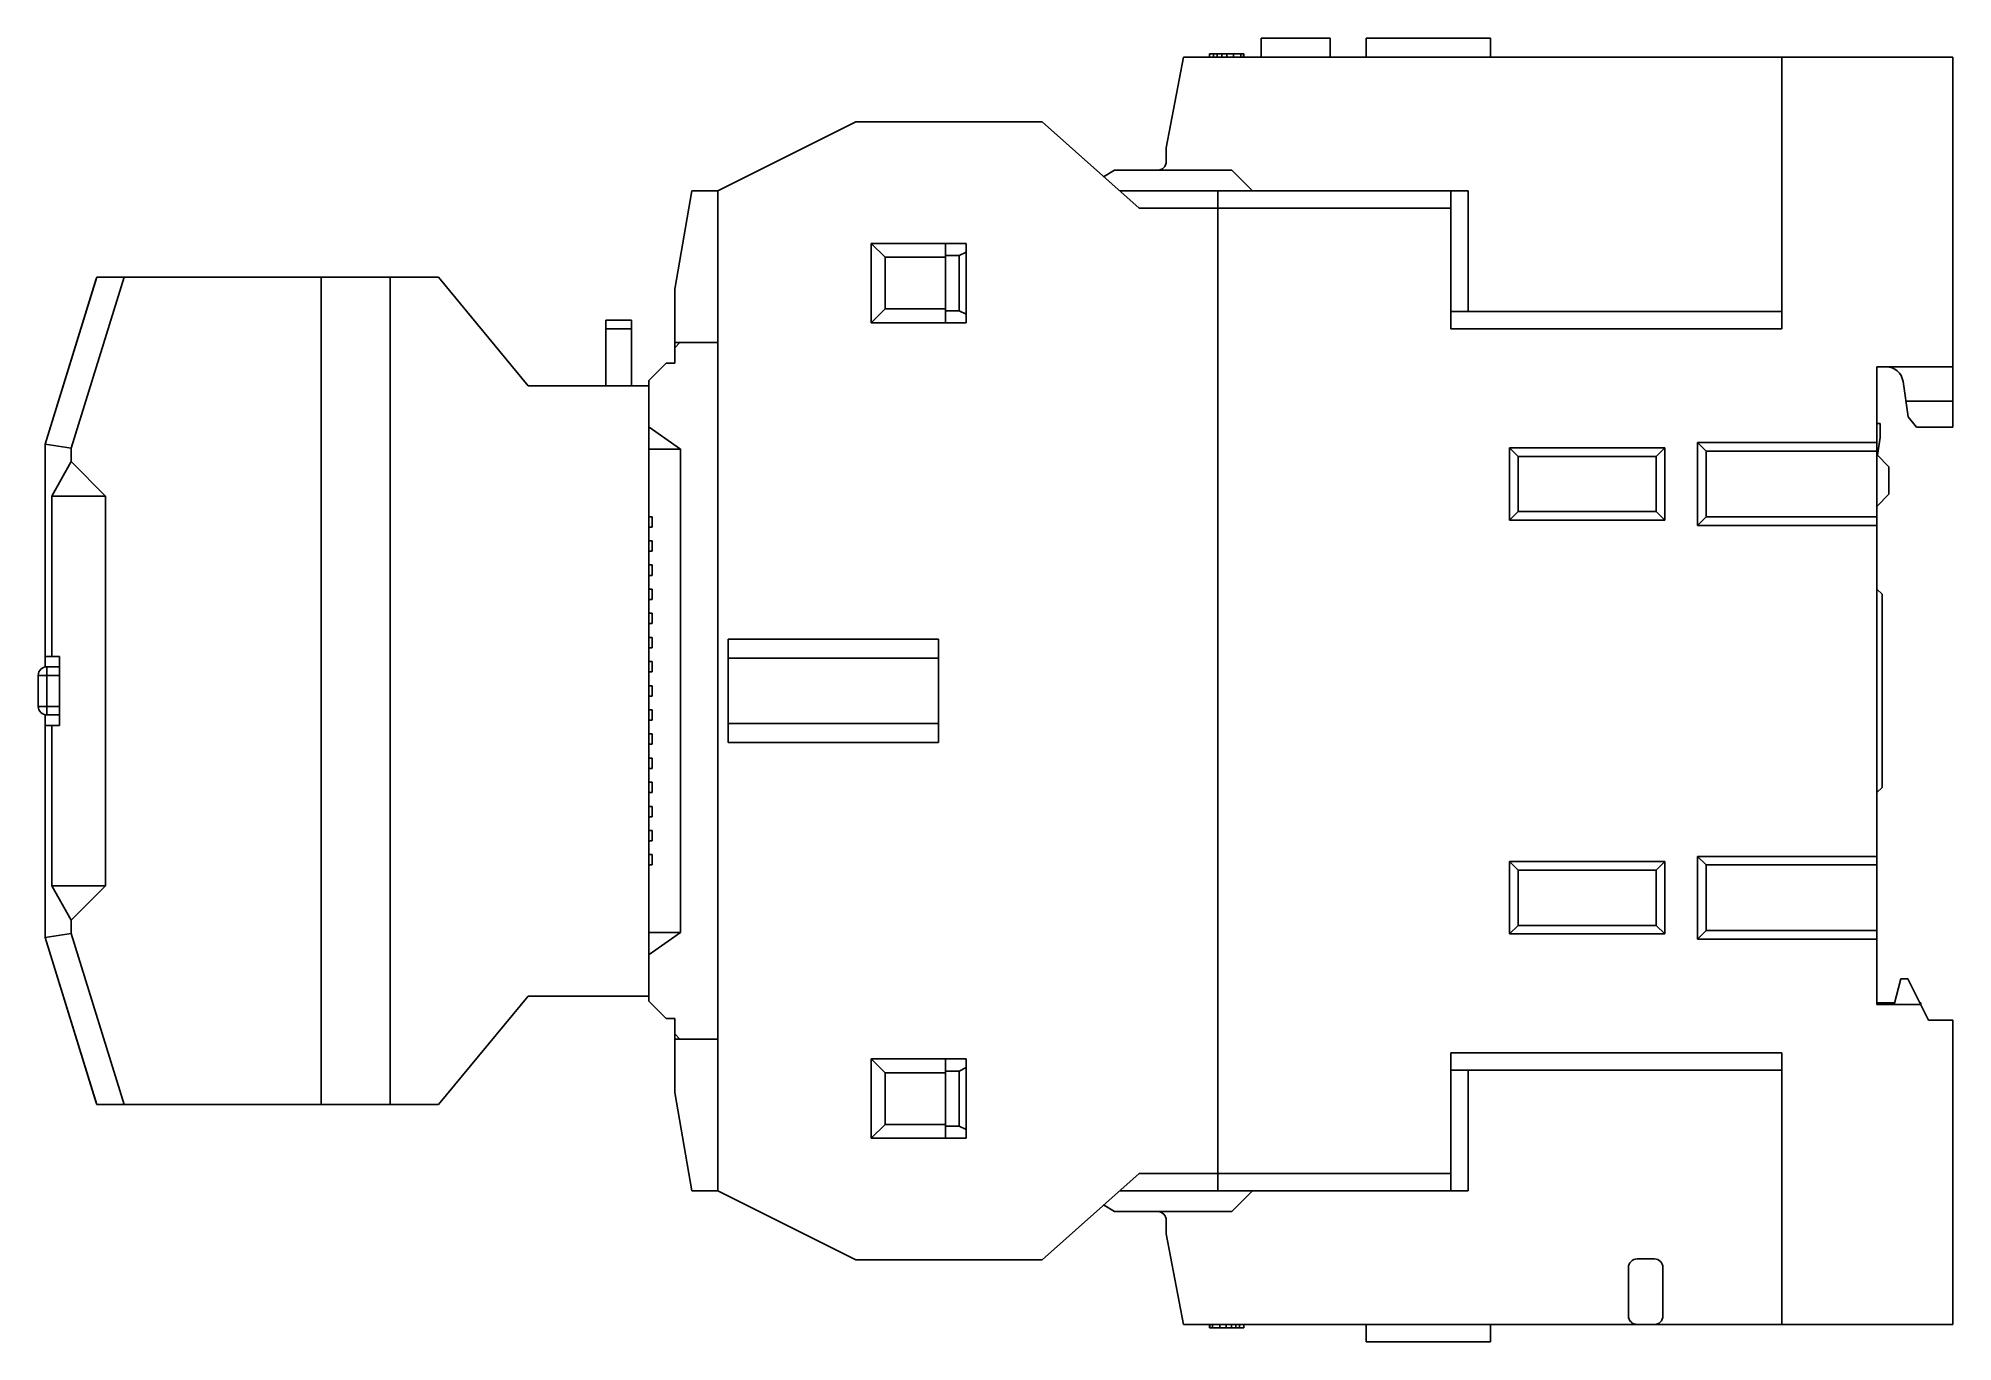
# Model space of a CAD drawing. Header units: millimetres. Extents: x 0 to 111, y 0 to 76.
import ezdxf

# ---------------------------------------------------------------- set-up
doc = ezdxf.new("R2010")
doc.units = ezdxf.units.MM
for name, color, linetype in [('3_ALL_AXES', 7, 'Continuous'), ('6_ALL_SURFS', 7, 'Continuous'), ('7_ALL_FEATURES', 7, 'Continuous'), ('CASE_AUX_UA_2_BL1', 7, 'Continuous'), ('COVER_AUX_MAIN_UA_2_BL29', 7, 'Continuous'), ('COVER_AUX_MAIN_UA_2_BL30', 7, 'Continuous'), ('COVER_TOP_12_DOME_BL40', 7, 'Continuous'), ('COVER_TOP_12_EXP_BL41', 7, 'Continuous'), ('CROSSBAR_AUX_UA_2_BL33', 7, 'Continuous'), ('FRAME_LOWER_9_BL0', 7, 'Continuous'), ('FRAME_UPPER_9_BL45', 7, 'Continuous'), ('MAIN_COVER_12_BL76', 7, 'Continuous'), ('MAIN_COVER_12_BL77', 7, 'Continuous')]:
    doc.layers.add(name, color=color, linetype=linetype)

msp = doc.modelspace()

# ---------------------------------------------------------------- linework, layer by layer
at = {"layer": '3_ALL_AXES', "color": 7, "linetype": 'Continuous'}
for p, q in [((111, 56.55), (111, 53.05)), ((108.28, 54.55), (111, 54.55)), ((108.9, 53.05), (111, 53.05)), ((106.6, 19.65), (107.6, 19.65)), ((109.1, 19.65), (109.15, 19.65)), ((109.15, 19.55), (109.15, 19.65))]:
    msp.add_line(p, q, dxfattribs=at)
at = {"layer": '6_ALL_SURFS', "color": 7, "linetype": 'Continuous'}
for p, q in [((1.9, 51.05), (0.79, 49.05)), ((3.9, 49.05), (1.9, 51.05)), ((3.9, 49.05), (0.79, 49.05)), ((1.9, 24.45), (0.79, 26.45)), ((3.9, 26.45), (0.79, 26.45)), ((3.9, 26.45), (1.9, 24.45))]:
    msp.add_line(p, q, dxfattribs=at)
at = {"layer": '7_ALL_FEATURES', "color": 7, "linetype": 'Continuous'}
for p, q in [((111, 56.55), (111, 74.5)), ((106.6, 56.55), (111, 56.55)), ((106.6, 19.55), (106.6, 56.55)), ((108.41, 53.64), (108.12, 55.69)), ((108.41, 53.64), (108.9, 53.05)), ((106.6, 53.25), (106.8, 53.25)), ((106.63, 51.42), (106.8, 52.45)), ((106.8, 53.25), (106.8, 52.45)), ((107.3, 50.75), (106.6, 51.45)), ((107.3, 50.75), (107.3, 49.15)), ((106.6, 48.45), (107.3, 49.15)), ((106.9, 43.35), (106.6, 43.65)), ((106.9, 43.35), (106.9, 32.15)), ((106.9, 32.15), (106.6, 31.85)), ((107.6, 19.55), (108, 21.05)), ((108, 21.05), (108.4, 21.05)), ((108.4, 21.05), (109.6, 18.65)), ((109.15, 19.55), (106.6, 19.55)), ((109.6, 18.65), (111, 18.65)), ((111, 1), (111, 18.65))]:
    msp.add_line(p, q, dxfattribs=at)
msp.add_arc((107.13, 55.55), 1, 8.1301, 90, dxfattribs=at)
at = {"layer": 'CASE_AUX_UA_2_BL1', "color": 7, "linetype": 'Continuous'}
for p, q in [((0.4, 52.05), (3.4, 61.75)), ((1.9, 51.82), (4.97, 61.75)), ((3.4, 61.75), (16.4, 61.75)), ((16.4, 61.75), (16.4, 13.75)), ((16.4, 61.75), (23.2, 61.75)), ((20.4, 61.75), (20.4, 13.75)), ((23.2, 61.75), (28.4, 55.45)), ((32.9, 55.45), (32.9, 59.25)), ((32.9, 59.25), (34.4, 59.25)), ((34.4, 55.45), (34.4, 59.25)), ((32.9, 58.75), (34.4, 58.75)), ((28.4, 55.45), (35.4, 55.45)), ((0.4, 39.75), (0.4, 52.05)), ((0.4, 52.05), (1.9, 51.82)), ((1.9, 51.82), (1.9, 51.05)), ((0.79, 49.05), (1.9, 51.05)), ((3.9, 49.05), (1.9, 51.05)), ((3.9, 49.05), (1.9, 51.05)), ((0.79, 39.75), (0.79, 49.05)), ((0.79, 49.05), (3.9, 49.05)), ((3.9, 26.45), (3.9, 49.05)), ((35.4, 47.85), (35.4, 47.25)), ((35.4, 46.45), (35.4, 45.85)), ((35.4, 45.05), (35.4, 44.45)), ((35.4, 43.65), (35.4, 43.05)), ((35.4, 42.25), (35.4, 41.65)), ((35.4, 40.85), (35.4, 40.25)), ((0.4, 39.14), (0.4, 39.75)), ((0.4, 39.75), (1.23, 39.75)), ((1.23, 35.75), (1.23, 39.75)), ((35.4, 39.45), (35.4, 38.85)), ((35.4, 38.05), (35.4, 37.45)), ((35.4, 36.65), (35.4, 36.05)), ((0.4, 35.75), (0.4, 36.36)), ((0.4, 23.45), (0.4, 35.75)), ((1.23, 35.75), (0.4, 35.75)), ((0.79, 26.45), (0.79, 35.75)), ((35.4, 35.25), (35.4, 34.65)), ((35.4, 33.85), (35.4, 33.25)), ((35.4, 32.45), (35.4, 31.85)), ((35.4, 31.05), (35.4, 30.45)), ((35.4, 29.65), (35.4, 29.05)), ((35.4, 28.25), (35.4, 27.65)), ((1.9, 24.45), (0.79, 26.45)), ((3.9, 26.45), (0.79, 26.45)), ((3.9, 26.45), (1.9, 24.45)), ((1.9, 24.45), (1.9, 23.68)), ((1.9, 23.68), (0.4, 23.45)), ((3.4, 13.75), (0.4, 23.45)), ((4.97, 13.75), (1.9, 23.68)), ((28.4, 20.05), (23.2, 13.75)), ((35.4, 20.05), (28.4, 20.05)), ((3.4, 13.75), (16.4, 13.75)), ((23.2, 13.75), (16.4, 13.75))]:
    msp.add_line(p, q, dxfattribs=at)
at = {"layer": 'CASE_AUX_UA_2_BL1', "color": 4, "linetype": 'Continuous'}
msp.add_line((3.9, 26.45), (1.9, 24.45), dxfattribs=at)
at = {"layer": 'COVER_AUX_MAIN_UA_2_BL29', "color": 7, "linetype": 'Continuous'}
for p in [(0.4, 23.45), (3.37, 13.85)]:
    msp.add_line(p, (3.36, 13.85), dxfattribs=at)
at = {"layer": 'COVER_AUX_MAIN_UA_2_BL30', "color": 7, "linetype": 'Continuous'}
for p, q in [((3.36, 61.65), (0.4, 52.05)), ((3.37, 61.65), (3.36, 61.65))]:
    msp.add_line(p, q, dxfattribs=at)
at = {"layer": 'COVER_TOP_12_DOME_BL40', "color": 7, "linetype": 'Continuous'}
for p, q in [((37.2, 57.95), (36.9, 57.65)), ((39.4, 57.95), (37.2, 57.95)), ((39.4, 17.55), (39.4, 57.95)), ((36.4, 56.75), (35.4, 55.75)), ((36.9, 56.75), (36.4, 56.75)), ((36.9, 56.75), (36.9, 57.65)), ((35.4, 47.85), (35.4, 55.75)), ((35.4, 53.05), (35.41, 53.05)), ((35.41, 53.05), (37.24, 51.76)), ((37.24, 51.76), (35.4, 51.76)), ((37.24, 51.76), (37.24, 23.74)), ((35.4, 47.85), (35.6, 47.85)), ((35.6, 47.25), (35.6, 47.85)), ((35.4, 47.25), (35.4, 46.45)), ((35.4, 47.25), (35.6, 47.25)), ((35.4, 46.45), (35.6, 46.45)), ((35.4, 45.85), (35.4, 45.05)), ((35.4, 45.85), (35.6, 45.85)), ((35.6, 45.85), (35.6, 46.45)), ((35.4, 45.05), (35.6, 45.05)), ((35.4, 44.45), (35.4, 43.65)), ((35.4, 44.45), (35.6, 44.45)), ((35.6, 44.45), (35.6, 45.05)), ((35.4, 43.65), (35.6, 43.65)), ((35.6, 43.05), (35.6, 43.65)), ((35.4, 43.05), (35.4, 42.25)), ((35.4, 43.05), (35.6, 43.05)), ((35.4, 42.25), (35.6, 42.25)), ((35.6, 41.65), (35.6, 42.25)), ((35.4, 41.65), (35.4, 40.85)), ((35.4, 41.65), (35.6, 41.65)), ((35.4, 40.85), (35.6, 40.85)), ((35.4, 40.25), (35.4, 39.45)), ((35.4, 40.25), (35.6, 40.25)), ((35.6, 40.25), (35.6, 40.85)), ((35.4, 39.45), (35.6, 39.45)), ((35.6, 38.85), (35.6, 39.45)), ((35.4, 38.85), (35.4, 38.05)), ((35.4, 38.85), (35.6, 38.85)), ((35.4, 38.05), (35.6, 38.05)), ((35.6, 37.45), (35.6, 38.05)), ((35.4, 37.45), (35.4, 36.65)), ((35.4, 37.45), (35.6, 37.45)), ((35.4, 36.65), (35.6, 36.65)), ((35.6, 36.05), (35.6, 36.65)), ((35.4, 36.05), (35.4, 35.25)), ((35.4, 36.05), (35.6, 36.05)), ((35.4, 35.25), (35.6, 35.25)), ((35.4, 34.65), (35.4, 33.85)), ((35.4, 34.65), (35.6, 34.65)), ((35.6, 34.65), (35.6, 35.25)), ((35.4, 33.85), (35.6, 33.85)), ((35.6, 33.25), (35.6, 33.85)), ((35.4, 33.25), (35.4, 32.45)), ((35.4, 33.25), (35.6, 33.25)), ((35.4, 32.45), (35.6, 32.45)), ((35.6, 31.85), (35.6, 32.45)), ((35.4, 31.85), (35.4, 31.05)), ((35.4, 31.85), (35.6, 31.85)), ((35.4, 31.05), (35.6, 31.05)), ((35.4, 30.45), (35.4, 29.65)), ((35.4, 30.45), (35.6, 30.45)), ((35.6, 30.45), (35.6, 31.05)), ((35.4, 29.65), (35.6, 29.65)), ((35.4, 29.05), (35.4, 28.25)), ((35.4, 29.05), (35.6, 29.05)), ((35.6, 29.05), (35.6, 29.65)), ((35.4, 28.25), (35.6, 28.25)), ((35.6, 27.65), (35.6, 28.25)), ((35.4, 19.75), (35.4, 27.65)), ((35.4, 27.65), (35.6, 27.65)), ((35.4, 23.74), (37.24, 23.74)), ((37.24, 23.74), (35.41, 22.45)), ((35.4, 22.45), (35.41, 22.45)), ((35.4, 19.75), (36.4, 18.75)), ((36.4, 18.75), (36.9, 18.75)), ((36.9, 17.85), (36.9, 18.75)), ((36.9, 17.85), (37.2, 17.55)), ((37.2, 17.55), (39.4, 17.55))]:
    msp.add_line(p, q, dxfattribs=at)
at = {"layer": 'COVER_TOP_12_DOME_BL40', "color": 40, "linetype": 'Continuous'}
for p, q in [((35.4, 47.85), (35.4, 47.25)), ((35.4, 46.45), (35.4, 45.85)), ((35.4, 45.05), (35.4, 44.45)), ((35.4, 43.65), (35.4, 43.05)), ((35.4, 42.25), (35.4, 41.65)), ((35.4, 40.85), (35.4, 40.25)), ((35.4, 39.45), (35.4, 38.85)), ((35.4, 38.05), (35.4, 37.45)), ((35.4, 36.65), (35.4, 36.05)), ((35.4, 35.25), (35.4, 34.65)), ((35.4, 33.85), (35.4, 33.25)), ((35.4, 32.45), (35.4, 31.85)), ((35.4, 31.05), (35.4, 30.45)), ((35.4, 29.65), (35.4, 29.05)), ((35.4, 28.25), (35.4, 27.65))]:
    msp.add_line(p, q, dxfattribs=at)
at = {"layer": 'COVER_TOP_12_EXP_BL41', "color": 7, "linetype": 'Continuous'}
for p, q in [((36.9, 61.05), (37.9, 66.75)), ((39.4, 66.75), (37.9, 66.75)), ((39.4, 8.75), (39.4, 66.75)), ((36.9, 61.05), (36.9, 56.75)), ((36.4, 56.75), (35.4, 55.75)), ((36.9, 56.75), (36.4, 56.75)), ((35.4, 47.85), (35.4, 55.75)), ((35.4, 53.05), (35.41, 53.05)), ((35.41, 53.05), (37.24, 51.76)), ((37.24, 51.76), (35.4, 51.76)), ((37.24, 51.76), (37.24, 23.74)), ((35.4, 47.85), (35.6, 47.85)), ((35.6, 47.25), (35.6, 47.85)), ((35.4, 47.25), (35.4, 46.45)), ((35.4, 47.25), (35.6, 47.25)), ((35.4, 46.45), (35.6, 46.45)), ((35.4, 45.85), (35.4, 45.05)), ((35.4, 45.85), (35.6, 45.85)), ((35.6, 45.85), (35.6, 46.45)), ((35.4, 45.05), (35.6, 45.05)), ((35.4, 44.45), (35.4, 43.65)), ((35.4, 44.45), (35.6, 44.45)), ((35.6, 44.45), (35.6, 45.05)), ((35.4, 43.65), (35.6, 43.65)), ((35.6, 43.05), (35.6, 43.65)), ((35.4, 43.05), (35.4, 42.25)), ((35.4, 43.05), (35.6, 43.05)), ((35.4, 42.25), (35.6, 42.25)), ((35.6, 41.65), (35.6, 42.25)), ((35.4, 41.65), (35.4, 40.85)), ((35.4, 41.65), (35.6, 41.65)), ((35.4, 40.85), (35.6, 40.85)), ((35.4, 40.25), (35.4, 39.45)), ((35.4, 40.25), (35.6, 40.25)), ((35.6, 40.25), (35.6, 40.85)), ((35.4, 39.45), (35.6, 39.45)), ((35.6, 38.85), (35.6, 39.45)), ((35.4, 38.85), (35.4, 38.05)), ((35.4, 38.85), (35.6, 38.85)), ((35.4, 38.05), (35.6, 38.05)), ((35.6, 37.45), (35.6, 38.05)), ((35.4, 37.45), (35.4, 36.65)), ((35.4, 37.45), (35.6, 37.45)), ((35.4, 36.65), (35.6, 36.65)), ((35.6, 36.05), (35.6, 36.65)), ((35.4, 36.05), (35.4, 35.25)), ((35.4, 36.05), (35.6, 36.05)), ((35.4, 35.25), (35.6, 35.25)), ((35.4, 34.65), (35.4, 33.85)), ((35.4, 34.65), (35.6, 34.65)), ((35.6, 34.65), (35.6, 35.25)), ((35.4, 33.85), (35.6, 33.85)), ((35.6, 33.25), (35.6, 33.85)), ((35.4, 33.25), (35.4, 32.45)), ((35.4, 33.25), (35.6, 33.25)), ((35.4, 32.45), (35.6, 32.45)), ((35.6, 31.85), (35.6, 32.45)), ((35.4, 31.85), (35.4, 31.05)), ((35.4, 31.85), (35.6, 31.85)), ((35.4, 31.05), (35.6, 31.05)), ((35.4, 30.45), (35.4, 29.65)), ((35.4, 30.45), (35.6, 30.45)), ((35.6, 30.45), (35.6, 31.05)), ((35.4, 29.65), (35.6, 29.65)), ((35.4, 29.05), (35.4, 28.25)), ((35.4, 29.05), (35.6, 29.05)), ((35.6, 29.05), (35.6, 29.65)), ((35.4, 28.25), (35.6, 28.25)), ((35.6, 27.65), (35.6, 28.25)), ((35.4, 19.75), (35.4, 27.65)), ((35.4, 27.65), (35.6, 27.65)), ((35.4, 23.74), (37.24, 23.74)), ((37.24, 23.74), (35.41, 22.45)), ((35.4, 22.45), (35.41, 22.45)), ((35.4, 19.75), (36.4, 18.75)), ((36.4, 18.75), (36.9, 18.75)), ((36.9, 18.75), (36.9, 14.45)), ((37.9, 8.75), (36.9, 14.45)), ((37.9, 8.75), (39.4, 8.75))]:
    msp.add_line(p, q, dxfattribs=at)
at = {"layer": 'COVER_TOP_12_EXP_BL41', "color": 40, "linetype": 'Continuous'}
for p, q in [((35.4, 47.85), (35.4, 47.25)), ((35.4, 46.45), (35.4, 45.85)), ((35.4, 45.05), (35.4, 44.45)), ((35.4, 43.65), (35.4, 43.05)), ((35.4, 42.25), (35.4, 41.65)), ((35.4, 40.85), (35.4, 40.25)), ((35.4, 39.45), (35.4, 38.85)), ((35.4, 38.05), (35.4, 37.45)), ((35.4, 36.65), (35.4, 36.05)), ((35.4, 35.25), (35.4, 34.65)), ((35.4, 33.85), (35.4, 33.25)), ((35.4, 32.45), (35.4, 31.85)), ((35.4, 31.05), (35.4, 30.45)), ((35.4, 29.65), (35.4, 29.05)), ((35.4, 28.25), (35.4, 27.65))]:
    msp.add_line(p, q, dxfattribs=at)
at = {"layer": 'CROSSBAR_AUX_UA_2_BL33', "color": 7, "linetype": 'Continuous'}
for p, q in [((0.5, 36.35), (0.5, 39.15)), ((0.5, 39.15), (1.23, 39.15)), ((0, 36.85), (0, 38.65)), ((0, 38.65), (1.23, 38.65)), ((0, 36.85), (1.23, 36.85)), ((1.23, 36.35), (0.5, 36.35))]:
    msp.add_line(p, q, dxfattribs=at)
for centre, start, end in [((0.5, 38.65), 90, 180), ((0.5, 36.85), 180, -90)]:
    msp.add_arc(centre, 0.5, start, end, dxfattribs=at)
at = {"layer": 'FRAME_LOWER_9_BL0', "color": 7, "linetype": 'Continuous'}
for p, q in [((70.9, 74.5), (70.9, 75.6)), ((70.9, 75.6), (74.9, 75.6)), ((74.9, 74.5), (74.9, 75.6)), ((77, 74.5), (77, 75.6)), ((77, 75.6), (84.2, 75.6)), ((84.2, 74.5), (84.2, 75.6)), ((65.4, 69.25), (66.4, 74.5)), ((66.4, 74.5), (111, 74.5)), ((67.9, 74.5), (67.9, 74.7)), ((67.9, 74.7), (69.9, 74.7)), ((68.14, 74.5), (68.14, 74.7)), ((68.36, 74.5), (68.36, 74.7)), ((68.62, 74.5), (68.62, 74.7)), ((68.92, 74.5), (68.92, 74.7)), ((69.29, 74.5), (69.29, 74.7)), ((69.72, 74.5), (69.72, 74.7)), ((69.87, 74.5), (69.87, 74.7)), ((69.9, 74.5), (69.9, 74.7)), ((101.1, 58.75), (101.1, 74.5)), ((65.4, 69.25), (65.4, 68.45)), ((62.4, 67.95), (61.77, 67.57)), ((69.2, 67.95), (62.4, 67.95)), ((70.4, 66.75), (69.2, 67.95)), ((68.4, 8.75), (68.4, 66.75)), ((68.4, 66.75), (82.9, 66.75)), ((81.9, 58.75), (81.9, 66.75)), ((82.9, 66.75), (82.9, 59.75)), ((81.9, 65.75), (68.4, 65.75)), ((81.9, 59.75), (101.1, 59.75)), ((81.9, 58.75), (101.1, 58.75)), ((85.3, 51.85), (94.3, 51.85)), ((85.3, 47.65), (85.3, 51.85)), ((85.8, 51.35), (85.3, 51.85)), ((85.8, 51.35), (93.8, 51.35)), ((85.8, 48.15), (85.8, 51.35)), ((93.8, 51.35), (94.3, 51.85)), ((93.8, 51.35), (93.8, 48.15)), ((94.3, 51.85), (94.3, 47.65)), ((96.2, 52.15), (106.6, 52.15)), ((96.2, 47.35), (96.2, 52.15)), ((96.7, 51.65), (96.2, 52.15)), ((96.7, 51.65), (106.6, 51.65)), ((96.7, 47.85), (96.7, 51.65)), ((85.8, 48.15), (85.3, 47.65)), ((93.8, 48.15), (85.8, 48.15)), ((93.8, 48.15), (94.3, 47.65)), ((96.7, 47.85), (96.2, 47.35)), ((106.6, 47.85), (96.7, 47.85)), ((94.3, 47.65), (85.3, 47.65)), ((106.6, 47.35), (96.2, 47.35)), ((85.3, 27.85), (94.3, 27.85)), ((85.8, 27.35), (85.3, 27.85)), ((85.3, 23.65), (85.3, 27.85)), ((93.8, 27.35), (94.3, 27.85)), ((94.3, 27.85), (94.3, 23.65)), ((96.2, 28.15), (106.6, 28.15)), ((96.7, 27.65), (96.2, 28.15)), ((96.2, 23.35), (96.2, 28.15)), ((85.8, 27.35), (93.8, 27.35)), ((85.8, 24.15), (85.8, 27.35)), ((93.8, 27.35), (93.8, 24.15)), ((96.7, 27.65), (106.6, 27.65)), ((96.7, 23.85), (96.7, 27.65)), ((85.8, 24.15), (85.3, 23.65)), ((94.3, 23.65), (85.3, 23.65)), ((93.8, 24.15), (85.8, 24.15)), ((93.8, 24.15), (94.3, 23.65)), ((96.7, 23.85), (96.2, 23.35)), ((106.6, 23.35), (96.2, 23.35)), ((106.6, 23.85), (96.7, 23.85)), ((101.1, 16.75), (81.9, 16.75)), ((81.9, 8.75), (81.9, 16.75)), ((101.1, 1), (101.1, 16.75)), ((101.1, 15.75), (81.9, 15.75)), ((82.9, 15.75), (82.9, 8.75)), ((68.4, 9.75), (81.9, 9.75)), ((61.77, 7.93), (62.4, 7.55)), ((68.4, 8.75), (82.9, 8.75)), ((69.2, 7.55), (70.4, 8.75)), ((69.2, 7.55), (62.4, 7.55)), ((65.4, 6.25), (65.4, 7.05)), ((66.4, 1), (65.4, 6.25)), ((93.7, 4.8), (92.7, 4.8)), ((92.2, 4.3), (92.2, 1.5)), ((94.2, 1.5), (94.2, 4.3)), ((66.4, 1), (111, 1)), ((67.9, 1), (67.9, 0.8)), ((69.9, 0.8), (67.9, 0.8)), ((67.92, 1), (67.92, 0.8)), ((68.08, 1), (68.08, 0.8)), ((68.51, 1), (68.51, 0.8)), ((68.88, 1), (68.88, 0.8)), ((69.18, 1), (69.18, 0.8)), ((69.44, 1), (69.44, 0.8)), ((69.65, 1), (69.65, 0.8)), ((69.9, 1), (69.9, 0.8)), ((77, 1), (77, 0)), ((84.2, 0), (77, 0)), ((84.2, 1), (84.2, 0))]:
    msp.add_line(p, q, dxfattribs=at)
for centre, start, end in [((64.9, 68.45), -90, 0), ((64.9, 7.05), 0, 90), ((92.7, 4.3), 90, 180), ((93.7, 4.3), 0, 90), ((92.7, 1.5), 180, -90), ((93.7, 1.5), -90, 0)]:
    msp.add_arc(centre, 0.5, start, end, dxfattribs=at)
at = {"layer": 'FRAME_UPPER_9_BL45', "color": 7, "linetype": 'Continuous'}
for p, q in [((39.4, 66.75), (47.4, 70.75)), ((47.4, 70.75), (58.2, 70.75)), ((63.82, 65.75), (58.2, 70.75)), ((39.4, 8.75), (39.4, 66.75)), ((62.7, 66.75), (68.4, 66.75)), ((68.4, 8.75), (68.4, 66.75)), ((63.82, 65.75), (68.4, 65.75)), ((48.3, 63.7), (48.3, 59.1)), ((49.1, 62.9), (48.3, 63.7)), ((53.8, 63.7), (48.3, 63.7)), ((52.6, 59.1), (52.6, 63.7)), ((53.8, 59.1), (53.8, 63.7)), ((49.1, 62.9), (49.1, 59.9)), ((49.1, 62.9), (52.6, 62.9)), ((53.4, 63), (52.6, 63)), ((53.4, 63), (53.8, 63.2)), ((53.4, 59.8), (53.4, 63)), ((48.3, 59.1), (49.1, 59.9)), ((48.3, 59.1), (53.8, 59.1)), ((49.1, 59.9), (52.6, 59.9)), ((53.4, 59.8), (52.6, 59.8)), ((53.8, 59.6), (53.4, 59.8)), ((40, 40.75), (40, 34.75)), ((52.2, 40.75), (40, 40.75)), ((52.2, 34.75), (52.2, 40.75)), ((40, 39.65), (52.2, 39.65)), ((40, 35.85), (52.2, 35.85)), ((40, 34.75), (52.2, 34.75)), ((53.8, 16.4), (48.3, 16.4)), ((49.1, 15.6), (48.3, 16.4)), ((48.3, 16.4), (48.3, 11.8)), ((49.1, 15.6), (52.6, 15.6)), ((49.1, 15.6), (49.1, 12.6)), ((52.6, 11.8), (52.6, 16.4)), ((53.4, 15.7), (52.6, 15.7)), ((53.4, 15.7), (53.8, 15.9)), ((53.4, 12.5), (53.4, 15.7)), ((53.8, 11.8), (53.8, 16.4)), ((48.3, 11.8), (49.1, 12.6)), ((49.1, 12.6), (52.6, 12.6)), ((53.4, 12.5), (52.6, 12.5)), ((53.8, 12.3), (53.4, 12.5)), ((48.3, 11.8), (53.8, 11.8)), ((58.2, 4.75), (63.82, 9.75)), ((68.4, 9.75), (63.82, 9.75)), ((47.4, 4.75), (39.4, 8.75)), ((68.4, 8.75), (62.7, 8.75)), ((58.2, 4.75), (47.4, 4.75))]:
    msp.add_line(p, q, dxfattribs=at)
at = {"layer": 'FRAME_UPPER_9_BL45', "color": 40, "linetype": 'Continuous'}
for p, q in [((35.4, 47.85), (35.4, 47.25)), ((35.4, 46.45), (35.4, 45.85)), ((35.4, 45.05), (35.4, 44.45)), ((35.4, 43.65), (35.4, 43.05)), ((35.4, 42.25), (35.4, 41.65)), ((35.4, 40.85), (35.4, 40.25)), ((35.4, 39.45), (35.4, 38.85)), ((35.4, 38.05), (35.4, 37.45)), ((35.4, 36.65), (35.4, 36.05)), ((35.4, 35.25), (35.4, 34.65)), ((35.4, 33.85), (35.4, 33.25)), ((35.4, 32.45), (35.4, 31.85)), ((35.4, 31.05), (35.4, 30.45)), ((35.4, 29.65), (35.4, 29.05)), ((35.4, 28.25), (35.4, 27.65))]:
    msp.add_line(p, q, dxfattribs=at)
at = {"layer": 'MAIN_COVER_12_BL76', "color": 7, "linetype": 'Continuous'}
for p, q in [((37.9, 66.75), (36.9, 61.05)), ((37.9, 66.75), (39.4, 66.75)), ((39.4, 66.75), (39.4, 57.95)), ((36.9, 57.95), (36.9, 61.05)), ((39.4, 57.95), (36.9, 57.95))]:
    msp.add_line(p, q, dxfattribs=at)
at = {"layer": 'MAIN_COVER_12_BL76', "color": 40, "linetype": 'Continuous'}
for p, q in [((35.4, 47.25), (35.4, 47.85)), ((35.4, 45.85), (35.4, 46.45)), ((35.4, 44.45), (35.4, 45.05)), ((35.4, 43.05), (35.4, 43.65)), ((35.4, 41.65), (35.4, 42.25)), ((35.4, 40.25), (35.4, 40.85)), ((35.4, 38.85), (35.4, 39.45)), ((35.4, 37.45), (35.4, 38.05)), ((35.4, 36.05), (35.4, 36.65)), ((35.4, 34.65), (35.4, 35.25)), ((35.4, 33.25), (35.4, 33.85)), ((35.4, 31.85), (35.4, 32.45)), ((35.4, 30.45), (35.4, 31.05)), ((35.4, 29.05), (35.4, 29.65)), ((35.4, 27.65), (35.4, 28.25))]:
    msp.add_line(p, q, dxfattribs=at)
at = {"layer": 'MAIN_COVER_12_BL77', "color": 40, "linetype": 'Continuous'}
for p, q in [((35.4, 47.85), (35.4, 47.25)), ((35.4, 46.45), (35.4, 45.85)), ((35.4, 45.05), (35.4, 44.45)), ((35.4, 43.65), (35.4, 43.05)), ((35.4, 42.25), (35.4, 41.65)), ((35.4, 40.85), (35.4, 40.25)), ((35.4, 39.45), (35.4, 38.85)), ((35.4, 38.05), (35.4, 37.45)), ((35.4, 36.65), (35.4, 36.05)), ((35.4, 35.25), (35.4, 34.65)), ((35.4, 33.85), (35.4, 33.25)), ((35.4, 32.45), (35.4, 31.85)), ((35.4, 31.05), (35.4, 30.45)), ((35.4, 29.65), (35.4, 29.05)), ((35.4, 28.25), (35.4, 27.65))]:
    msp.add_line(p, q, dxfattribs=at)
at = {"layer": 'MAIN_COVER_12_BL77', "color": 7, "linetype": 'Continuous'}
for p, q in [((36.9, 17.55), (36.9, 14.45)), ((39.4, 17.55), (36.9, 17.55)), ((39.4, 8.75), (39.4, 17.55)), ((37.9, 8.75), (36.9, 14.45)), ((37.9, 8.75), (39.4, 8.75))]:
    msp.add_line(p, q, dxfattribs=at)

doc.saveas('drawing.dxf')
